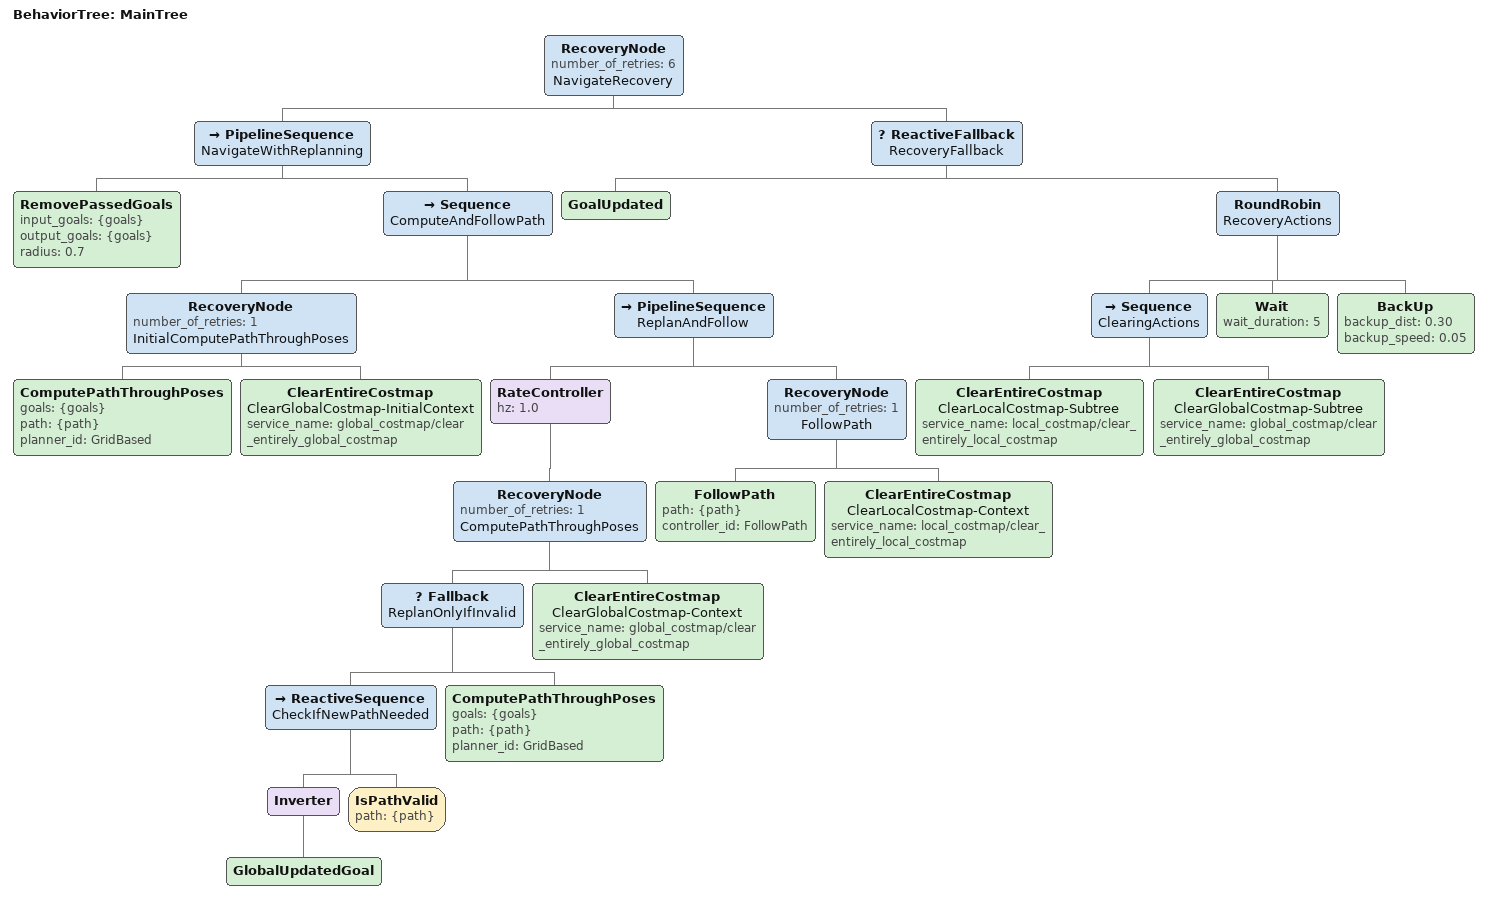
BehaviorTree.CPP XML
<root main_tree_to_execute="MainTree">
  <BehaviorTree ID="MainTree">
    <RecoveryNode number_of_retries="6" name="NavigateRecovery">
      <PipelineSequence name="NavigateWithReplanning">
        <RemovePassedGoals input_goals="{goals}" output_goals="{goals}" radius="0.7"/>
        <Sequence name="ComputeAndFollowPath">
          <RecoveryNode number_of_retries="1" name="InitialComputePathThroughPoses">
            <ComputePathThroughPoses goals="{goals}" path="{path}" planner_id="GridBased"/>
            <ClearEntireCostmap name="ClearGlobalCostmap-InitialContext" service_name="global_costmap/clear_entirely_global_costmap"/>
          </RecoveryNode>
          <PipelineSequence name="ReplanAndFollow">
            <RateController hz="1.0">
              <RecoveryNode number_of_retries="1" name="ComputePathThroughPoses">
                <Fallback name="ReplanOnlyIfInvalid">
                  <ReactiveSequence name="CheckIfNewPathNeeded">
                    <Inverter>
                      <GlobalUpdatedGoal/>
                    </Inverter>
                    <IsPathValid path="{path}"/>
                  </ReactiveSequence>
                  <ComputePathThroughPoses goals="{goals}" path="{path}" planner_id="GridBased"/>
                </Fallback>
                <ClearEntireCostmap name="ClearGlobalCostmap-Context" service_name="global_costmap/clear_entirely_global_costmap"/>
              </RecoveryNode>
            </RateController>
            <RecoveryNode number_of_retries="1" name="FollowPath">
              <FollowPath path="{path}" controller_id="FollowPath"/>
              <ClearEntireCostmap name="ClearLocalCostmap-Context" service_name="local_costmap/clear_entirely_local_costmap"/>
            </RecoveryNode>
          </PipelineSequence>
        </Sequence>
      </PipelineSequence>
      <ReactiveFallback name="RecoveryFallback">
        <GoalUpdated/>
        <RoundRobin name="RecoveryActions">
          <Sequence name="ClearingActions">
            <ClearEntireCostmap name="ClearLocalCostmap-Subtree" service_name="local_costmap/clear_entirely_local_costmap"/>
            <ClearEntireCostmap name="ClearGlobalCostmap-Subtree" service_name="global_costmap/clear_entirely_global_costmap"/>
          </Sequence>
          <Wait wait_duration="5"/>
          <BackUp backup_dist="0.30" backup_speed="0.05"/>
        </RoundRobin>
      </ReactiveFallback>
    </RecoveryNode>
  </BehaviorTree>
</root>
